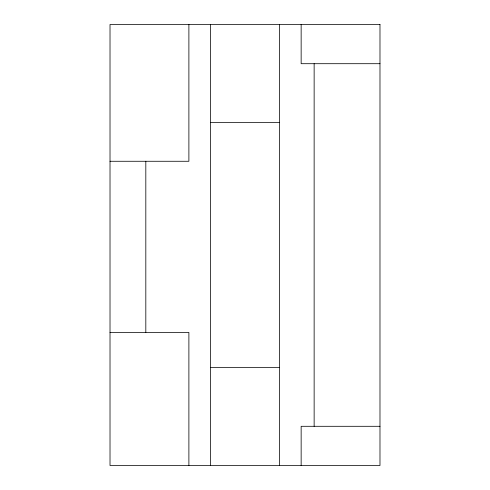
<?xml version="1.0" encoding="UTF-8"?>
<svg xmlns="http://www.w3.org/2000/svg" width="490" height="490" viewBox="0 0 490 490"><rect width="100%" height="100%" fill="white"/><g stroke="black" fill="none" stroke-linecap="round" stroke-linejoin="round"><path stroke-width="0.73" d="M379.983 63.7L301.148 63.7L301.148 24.5M210.529 122.5L279.514 122.5M110.017 161.271L188.889 161.271L188.889 24.5M110.017 332.441L188.889 332.441L188.889 465.5M210.529 367.5L279.514 367.5M379.983 426.3L301.148 426.3L301.148 465.5M314.139 63.7L314.139 426.3M279.514 24.5L279.514 465.5M210.529 24.5L210.529 465.5M145.818 161.271L145.818 332.441M379.983 24.5L110.017 24.5L110.017 465.5L379.983 465.5L379.983 24.5"/></g></svg>
